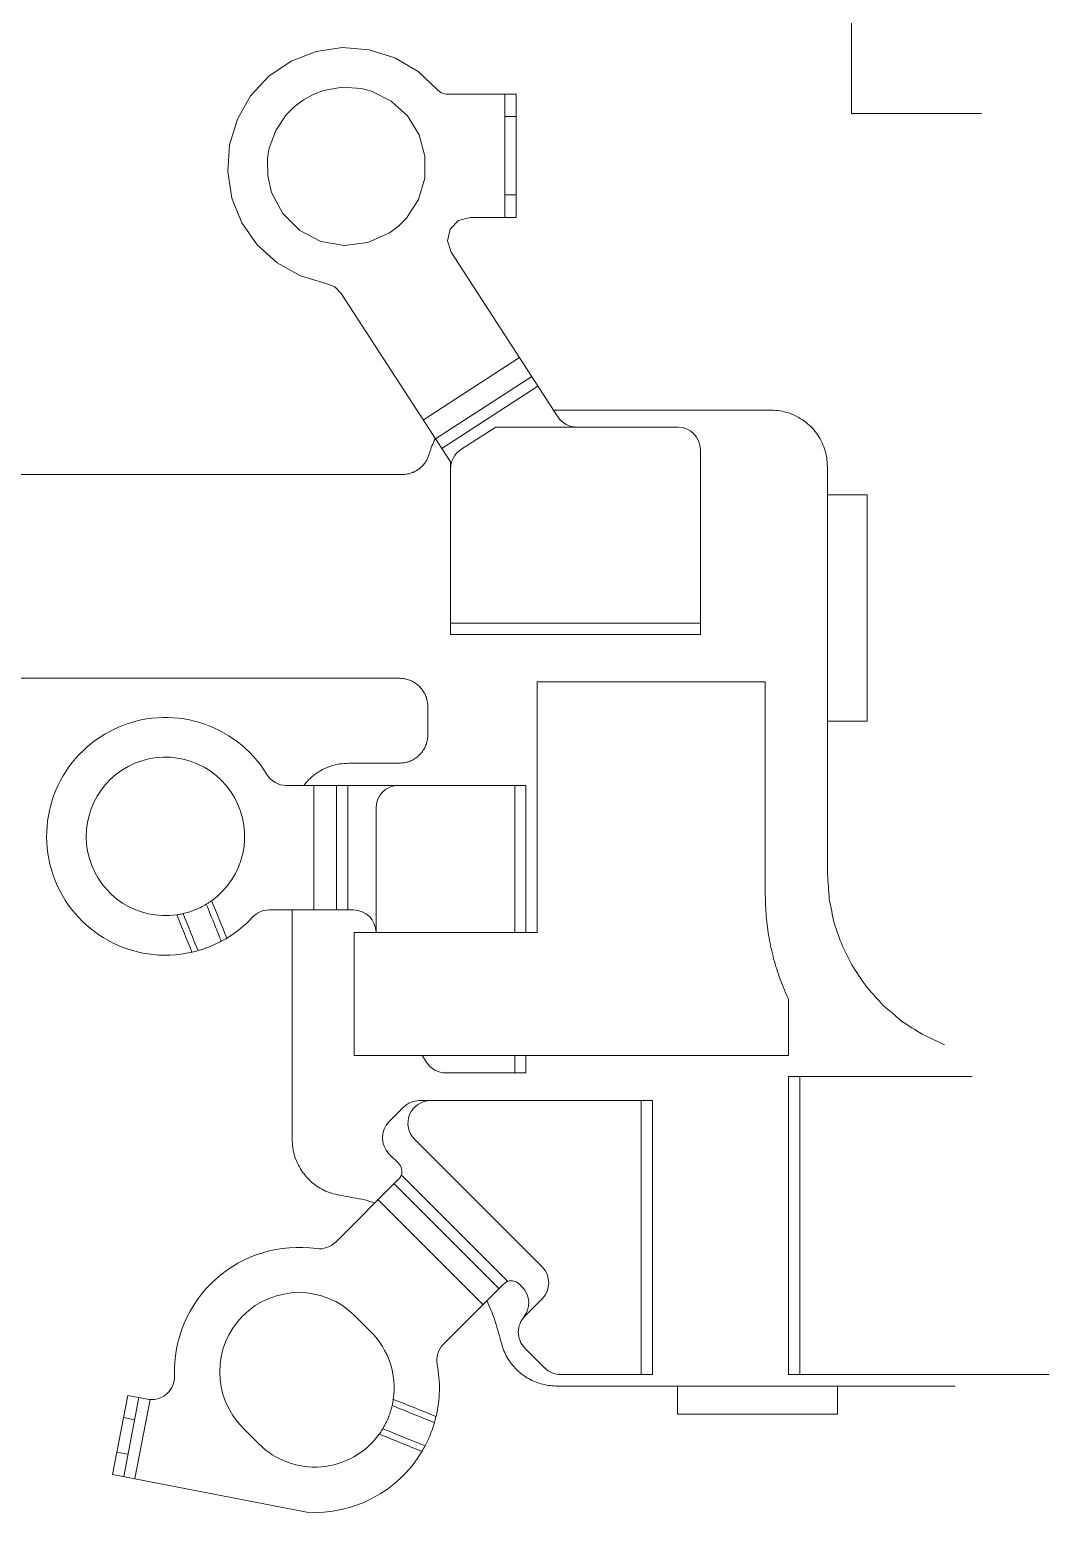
# Model space of a CAD drawing. Header units: millimetres. Extents: x 1863 to 2194, y 977 to 1295.
# Drawn here: x 2176.39 to 2185.4, y 1171.09 to 1184.19 of the extents above; entities that cross this region are included whole.
import ezdxf

# ---------------------------------------------------------------- set-up
doc = ezdxf.new("R2010")
doc.units = ezdxf.units.MM
doc.layers.add('2', color=7, linetype='Continuous', true_color=0xffffff)

msp = doc.modelspace()

# ---------------------------------------------------------------- linework, layer by layer
at = {"layer": '2', "color": 35, "linetype": 'Continuous', "lineweight": 18}
for p, q in [((2183.651, 1184.25), (2183.651, 1183.45)), ((2178.921, 1183.999), (2179.156, 1184.033)), ((2179.156, 1184.033), (2179.391, 1184.014)), ((2178.505, 1183.78), (2178.701, 1183.913)), ((2178.701, 1183.913), (2178.921, 1183.999)), ((2179.391, 1184.014), (2179.617, 1183.942)), ((2179.617, 1183.942), (2179.822, 1183.822)), ((2178.343, 1183.606), (2178.505, 1183.78)), ((2179.822, 1183.822), (2179.993, 1183.659)), ((2178.895, 1183.619), (2178.988, 1183.654)), ((2178.988, 1183.654), (2179.152, 1183.683)), ((2179.152, 1183.683), (2179.319, 1183.671)), ((2179.319, 1183.671), (2179.366, 1183.661)), ((2179.366, 1183.661), (2179.41, 1183.648)), ((2179.41, 1183.648), (2179.586, 1183.561)), ((2179.993, 1183.659), (2180.027, 1183.633)), ((2180.027, 1183.633), (2180.07, 1183.623)), ((2180.07, 1183.623), (2180.689, 1183.623)), ((2180.589, 1182.533), (2180.589, 1183.623)), ((2180.689, 1183.623), (2180.689, 1182.533)), ((2178.226, 1183.401), (2178.343, 1183.606)), ((2178.658, 1183.44), (2178.729, 1183.511)), ((2178.729, 1183.511), (2178.809, 1183.571)), ((2178.809, 1183.571), (2178.895, 1183.619)), ((2179.586, 1183.561), (2179.73, 1183.429)), ((2178.157, 1183.174), (2178.226, 1183.401)), ((2178.566, 1183.301), (2178.658, 1183.44)), ((2179.73, 1183.429), (2179.831, 1183.262)), ((2180.689, 1183.423), (2180.589, 1183.423)), ((2183.651, 1183.45), (2184.801, 1183.45)), ((2178.508, 1183.144), (2178.566, 1183.301)), ((2179.831, 1183.262), (2179.883, 1183.074)), ((2178.141, 1182.938), (2178.157, 1183.174)), ((2178.493, 1183.051), (2178.499, 1183.098)), ((2178.499, 1183.098), (2178.508, 1183.144)), ((2178.495, 1182.9), (2178.493, 1183.051)), ((2179.883, 1183.074), (2179.882, 1182.878)), ((2178.177, 1182.704), (2178.141, 1182.938)), ((2178.529, 1182.752), (2178.495, 1182.9)), ((2179.882, 1182.878), (2179.825, 1182.691)), ((2178.628, 1182.566), (2178.529, 1182.752)), ((2180.589, 1182.733), (2180.689, 1182.733)), ((2178.265, 1182.485), (2178.177, 1182.704)), ((2179.825, 1182.691), (2179.721, 1182.527)), ((2178.401, 1182.29), (2178.265, 1182.485)), ((2178.777, 1182.418), (2178.628, 1182.566)), ((2179.65, 1182.456), (2179.57, 1182.396)), ((2179.721, 1182.527), (2179.65, 1182.456)), ((2180.181, 1182.505), (2180.107, 1182.429)), ((2180.283, 1182.533), (2180.181, 1182.505)), ((2180.689, 1182.533), (2180.283, 1182.533)), ((2178.964, 1182.321), (2178.777, 1182.418)), ((2179.17, 1182.284), (2178.964, 1182.321)), ((2179.57, 1182.396), (2179.379, 1182.31)), ((2180.107, 1182.429), (2180.083, 1182.326)), ((2180.083, 1182.326), (2180.115, 1182.225)), ((2178.577, 1182.131), (2178.401, 1182.29)), ((2179.379, 1182.31), (2179.17, 1182.284)), ((2180.115, 1182.225), (2181.058, 1180.772)), ((2178.783, 1182.015), (2178.577, 1182.131)), ((2179.009, 1181.949), (2178.783, 1182.015)), ((2179.086, 1181.919), (2179.009, 1181.949)), ((2179.143, 1181.861), (2179.086, 1181.919)), ((2180.11, 1180.373), (2179.143, 1181.861)), ((2179.87, 1180.743), (2180.719, 1181.294)), ((2180.828, 1181.127), (2179.978, 1180.575)), ((2180.882, 1181.043), (2180.033, 1180.491)), ((2180.509, 1180.68), (2180.201, 1180.481)), ((2180.509, 1180.68), (2182.117, 1180.68)), ((2182.317, 1178.848), (2182.317, 1180.48)), ((2180.11, 1180.373), (2180.11, 1178.848)), ((2183.44, 1180.081), (2183.79, 1180.081)), ((2183.79, 1180.081), (2183.79, 1178.081)), ((2180.11, 1178.948), (2182.317, 1178.948)), ((2182.317, 1178.848), (2180.11, 1178.848)), ((2180.876, 1178.43), (2180.876, 1176.214)), ((2183.79, 1178.081), (2183.44, 1178.081)), ((2178.487, 1177.61), (2178.487, 1177.61)), ((2178.658, 1177.514), (2180.776, 1177.514)), ((2178.901, 1176.414), (2178.901, 1177.514)), ((2179.101, 1177.514), (2179.101, 1176.414)), ((2179.201, 1177.514), (2179.201, 1176.414)), ((2180.676, 1176.214), (2180.676, 1177.514)), ((2180.776, 1177.514), (2180.776, 1176.214)), ((2179.451, 1176.214), (2179.451, 1177.314)), ((2179.251, 1176.414), (2178.507, 1176.414)), ((2180.876, 1176.214), (2179.259, 1176.214)), ((2179.859, 1175.129), (2179.897, 1175.068)), ((2180.676, 1174.974), (2180.676, 1175.129)), ((2180.776, 1175.129), (2180.776, 1174.974)), ((2180.776, 1174.974), (2180.067, 1174.974)), ((2183.094, 1172.308), (2183.094, 1174.943)), ((2183.094, 1174.943), (2184.719, 1174.943)), ((2183.194, 1174.943), (2183.194, 1172.308)), ((2179.835, 1174.729), (2181.893, 1174.729)), ((2181.793, 1172.308), (2181.793, 1174.729)), ((2181.893, 1174.729), (2181.893, 1172.308)), ((2179.693, 1174.67), (2179.565, 1174.543)), ((2179.507, 1174.401), (2179.507, 1174.401)), ((2180.919, 1173.26), (2179.791, 1174.388)), ((2179.565, 1174.26), (2179.65, 1174.175)), ((2179.674, 1174.072), (2180.616, 1173.131)), ((2179.095, 1173.478), (2179.65, 1174.034)), ((2179.611, 1173.994), (2180.537, 1173.068)), ((2180.396, 1172.927), (2179.47, 1173.853)), ((2180.577, 1173.107), (2180.046, 1172.577)), ((2180.718, 1173.107), (2180.743, 1173.082)), ((2180.919, 1172.978), (2180.766, 1172.825)), ((2179.265, 1172.828), (2179.406, 1172.686)), ((2180.943, 1172.366), (2180.766, 1172.543)), ((2181.893, 1172.308), (2181.084, 1172.308)), ((2185.399, 1172.308), (2183.094, 1172.308)), ((2177.124, 1171.427), (2177.259, 1172.124)), ((2177.357, 1172.105), (2177.222, 1171.408)), ((2177.432, 1172.09), (2177.259, 1172.124)), ((2182.114, 1171.958), (2182.114, 1172.207)), ((2183.528, 1172.207), (2183.528, 1171.958)), ((2177.456, 1172.087), (2177.32, 1171.389)), ((2177.319, 1171.909), (2177.221, 1171.928)), ((2178.416, 1171.696), (2178.275, 1171.838)), ((2183.528, 1171.958), (2182.114, 1171.958)), ((2177.162, 1171.623), (2177.26, 1171.604)), ((2178.84, 1171.093), (2177.124, 1171.427))]:
    msp.add_line(p, q, dxfattribs=at)
for centre, radius, start, end in [((2181.226, 1180.88), 0.2, 212.9887, 270), ((2182.117, 1180.48), 0.2, 0, 90), ((2180.31, 1180.313), 0.2, 122.9616, 180), ((2177.591, 1177.064), 1.05, 31.3323, 282.913), ((2177.591, 1177.064), 0.7, 305.7037, 196.2957), ((2178.658, 1177.714), 0.2, 211.3323, 270), ((2179.651, 1177.314), 0.2, 90, 180), ((2177.591, 1177.064), 0.7, 196.2957, 278.2962), ((2177.591, 1177.064), 1.05, 301.087, 317.1564), ((2178.507, 1176.214), 0.2, 89.9987, 137.1564), ((2179.251, 1176.214), 0.2, 0, 90), ((2180.067, 1175.174), 0.2, 211.9264, 270), ((2179.835, 1174.529), 0.2, 90, 135), ((2179.933, 1174.529), 0.2, 90, 225), ((2179.707, 1174.401), 0.2, 135, 225), ((2179.58, 1174.104), 0.1, 341.4208, 45), ((2178.77, 1172.333), 1.1, 81.8701, 182.0234), ((2178.953, 1173.62), 0.2, 261.869, 315), ((2180.777, 1173.119), 0.2, 315, 45), ((2178.77, 1172.333), 0.7, 45, 225), ((2180.647, 1173.037), 0.1, 45, 108.5792), ((2180.601, 1172.941), 0.2, 320.0198, 45), ((2180.908, 1172.684), 0.2, 134.9992, 225), ((2178.911, 1172.191), 0.7, 351.7038, 45), ((2180.188, 1172.436), 0.2, 135, 190.8385), ((2178.911, 1172.191), 1.1, 346.6707, 10.8376), ((2181.084, 1172.508), 0.2, 225, 270), ((2177.47, 1172.287), 0.2, 265.7936, 2.022), ((2178.911, 1172.191), 0.7, 225, 324.2962), ((2178.911, 1172.191), 1.1, 266.2892, 329.3293)]:
    msp.add_arc(centre, radius, start, end, dxfattribs=at)
for points, degree in [([(2182.94, 1180.83), (2181.02, 1180.83)], 1), ([(2183.021, 1180.824), (2182.994, 1180.826), (2182.967, 1180.828), (2182.94, 1180.83)], 3), ([(2183.098, 1180.805), (2183.072, 1180.811), (2183.047, 1180.818), (2183.021, 1180.824)], 3), ([(2183.17, 1180.775), (2183.146, 1180.785), (2183.122, 1180.795), (2183.098, 1180.805)], 3), ([(2183.235, 1180.734), (2183.213, 1180.747), (2183.192, 1180.761), (2183.17, 1180.775)], 3), ([(2183.293, 1180.684), (2183.274, 1180.701), (2183.255, 1180.717), (2183.235, 1180.734)], 3), ([(2183.343, 1180.626), (2183.327, 1180.645), (2183.31, 1180.664), (2183.293, 1180.684)], 3), ([(2183.384, 1180.56), (2183.37, 1180.582), (2183.357, 1180.604), (2183.343, 1180.626)], 3), ([(2179.945, 1180.515), (2179.938, 1180.494), (2179.931, 1180.472), (2179.924, 1180.45)], 3), ([(2179.973, 1180.576), (2179.964, 1180.555), (2179.954, 1180.535), (2179.945, 1180.515)], 3), ([(2183.414, 1180.488), (2183.404, 1180.512), (2183.394, 1180.536), (2183.384, 1180.56)], 3), ([(2183.433, 1180.411), (2183.427, 1180.437), (2183.42, 1180.463), (2183.414, 1180.488)], 3), ([(2179.881, 1180.36), (2179.874, 1180.352), (2179.867, 1180.344), (2179.86, 1180.335)], 3), ([(2179.899, 1180.388), (2179.893, 1180.379), (2179.887, 1180.369), (2179.881, 1180.36)], 3), ([(2179.913, 1180.418), (2179.909, 1180.408), (2179.904, 1180.398), (2179.899, 1180.388)], 3), ([(2179.924, 1180.45), (2179.92, 1180.44), (2179.917, 1180.429), (2179.913, 1180.418)], 3), ([(2183.44, 1180.33), (2183.437, 1180.357), (2183.435, 1180.384), (2183.433, 1180.411)], 3), ([(2179.681, 1180.261), (2174.638, 1180.261)], 1), ([(2179.715, 1180.263), (2179.704, 1180.262), (2179.692, 1180.261), (2179.681, 1180.261)], 3), ([(2179.748, 1180.27), (2179.737, 1180.267), (2179.726, 1180.265), (2179.715, 1180.263)], 3), ([(2179.779, 1180.28), (2179.769, 1180.277), (2179.758, 1180.273), (2179.748, 1180.27)], 3), ([(2179.808, 1180.295), (2179.799, 1180.29), (2179.789, 1180.285), (2179.779, 1180.28)], 3), ([(2179.835, 1180.314), (2179.826, 1180.307), (2179.817, 1180.301), (2179.808, 1180.295)], 3), ([(2179.86, 1180.335), (2179.852, 1180.328), (2179.844, 1180.321), (2179.835, 1180.314)], 3), ([(2183.44, 1176.732), (2183.44, 1180.33)], 1), ([(2174.59, 1178.461), (2179.659, 1178.461)], 1), ([(2179.659, 1178.461), (2179.673, 1178.459), (2179.686, 1178.458), (2179.7, 1178.457)], 3), ([(2179.7, 1178.457), (2179.712, 1178.454), (2179.725, 1178.451), (2179.738, 1178.448)], 3), ([(2179.738, 1178.448), (2179.75, 1178.443), (2179.762, 1178.438), (2179.774, 1178.433)], 3), ([(2179.774, 1178.433), (2179.785, 1178.426), (2179.796, 1178.419), (2179.807, 1178.412)], 3), ([(2179.807, 1178.412), (2179.816, 1178.404), (2179.826, 1178.396), (2179.836, 1178.387)], 3), ([(2179.836, 1178.387), (2179.844, 1178.378), (2179.852, 1178.368), (2179.861, 1178.358)], 3), ([(2182.89, 1178.43), (2180.876, 1178.43)], 1), ([(2182.89, 1176.544), (2182.89, 1178.43)], 1), ([(2179.861, 1178.358), (2179.868, 1178.347), (2179.874, 1178.336), (2179.881, 1178.325)], 3), ([(2179.881, 1178.325), (2179.886, 1178.313), (2179.891, 1178.301), (2179.896, 1178.29)], 3), ([(2179.896, 1178.29), (2179.899, 1178.277), (2179.903, 1178.264), (2179.906, 1178.251)], 3), ([(2179.906, 1178.251), (2179.907, 1178.238), (2179.908, 1178.224), (2179.909, 1178.211)], 3), ([(2179.909, 1178.211), (2179.909, 1177.961)], 1), ([(2179.896, 1177.881), (2179.891, 1177.869), (2179.886, 1177.857), (2179.881, 1177.846)], 3), ([(2179.906, 1177.92), (2179.903, 1177.907), (2179.899, 1177.894), (2179.896, 1177.881)], 3), ([(2179.909, 1177.961), (2179.908, 1177.947), (2179.907, 1177.933), (2179.906, 1177.92)], 3), ([(2179.774, 1177.738), (2179.762, 1177.733), (2179.75, 1177.728), (2179.738, 1177.723)], 3), ([(2179.807, 1177.759), (2179.796, 1177.752), (2179.785, 1177.745), (2179.774, 1177.738)], 3), ([(2179.836, 1177.784), (2179.826, 1177.775), (2179.816, 1177.767), (2179.807, 1177.759)], 3), ([(2179.861, 1177.813), (2179.852, 1177.803), (2179.844, 1177.793), (2179.836, 1177.784)], 3), ([(2179.881, 1177.846), (2179.874, 1177.835), (2179.868, 1177.824), (2179.861, 1177.813)], 3), ([(2178.914, 1177.614), (2178.894, 1177.597), (2178.875, 1177.581), (2178.855, 1177.564)], 3), ([(2178.979, 1177.655), (2178.957, 1177.641), (2178.936, 1177.628), (2178.914, 1177.614)], 3), ([(2179.051, 1177.685), (2179.027, 1177.675), (2179.003, 1177.665), (2178.979, 1177.655)], 3), ([(2179.128, 1177.704), (2179.103, 1177.698), (2179.077, 1177.691), (2179.051, 1177.685)], 3), ([(2179.21, 1177.71), (2179.183, 1177.708), (2179.155, 1177.706), (2179.128, 1177.704)], 3), ([(2179.659, 1177.71), (2179.21, 1177.71)], 1), ([(2179.7, 1177.714), (2179.686, 1177.713), (2179.673, 1177.712), (2179.659, 1177.71)], 3), ([(2179.738, 1177.723), (2179.725, 1177.72), (2179.712, 1177.717), (2179.7, 1177.714)], 3), ([(2178.855, 1177.564), (2178.841, 1177.547), (2178.827, 1177.53), (2178.812, 1177.514)], 3), ([(2183.455, 1176.51), (2183.45, 1176.584), (2183.445, 1176.658), (2183.44, 1176.732)], 3), ([(2177.999, 1176.495), (2178.044, 1176.385), (2178.088, 1176.275), (2178.133, 1176.164)], 3), ([(2182.892, 1176.449), (2182.892, 1176.481), (2182.891, 1176.512), (2182.89, 1176.544)], 3), ([(2182.898, 1176.354), (2182.896, 1176.386), (2182.894, 1176.418), (2182.892, 1176.449)], 3), ([(2183.499, 1176.297), (2183.484, 1176.368), (2183.469, 1176.439), (2183.455, 1176.51)], 3), ([(2177.692, 1176.371), (2177.736, 1176.261), (2177.781, 1176.15), (2177.825, 1176.04)], 3), ([(2177.747, 1176.381), (2177.791, 1176.272), (2177.835, 1176.163), (2177.879, 1176.054)], 3), ([(2178.709, 1176.414), (2178.709, 1174.387)], 1), ([(2182.909, 1176.26), (2182.905, 1176.292), (2182.902, 1176.323), (2182.898, 1176.354)], 3), ([(2183.571, 1176.094), (2183.547, 1176.162), (2183.523, 1176.229), (2183.499, 1176.297)], 3), ([(2178.084, 1176.137), (2178.099, 1176.145), (2178.116, 1176.154), (2178.133, 1176.164)], 3), ([(2179.259, 1176.214), (2179.259, 1175.129)], 1), ([(2182.923, 1176.167), (2182.918, 1176.198), (2182.914, 1176.229), (2182.909, 1176.26)], 3), ([(2182.942, 1176.074), (2182.936, 1176.105), (2182.929, 1176.136), (2182.923, 1176.167)], 3), ([(2177.825, 1176.04), (2177.844, 1176.045), (2177.863, 1176.05), (2177.879, 1176.054)], 3), ([(2182.964, 1175.982), (2182.957, 1176.013), (2182.949, 1176.044), (2182.942, 1176.074)], 3), ([(2183.668, 1175.904), (2183.636, 1175.967), (2183.603, 1176.03), (2183.571, 1176.094)], 3), ([(2182.991, 1175.891), (2182.982, 1175.922), (2182.973, 1175.952), (2182.964, 1175.982)], 3), ([(2183.789, 1175.728), (2183.749, 1175.787), (2183.708, 1175.845), (2183.668, 1175.904)], 3), ([(2183.021, 1175.802), (2183.011, 1175.832), (2183.001, 1175.862), (2182.991, 1175.891)], 3), ([(2183.056, 1175.713), (2183.044, 1175.743), (2183.033, 1175.772), (2183.021, 1175.802)], 3), ([(2183.094, 1175.626), (2183.081, 1175.655), (2183.068, 1175.684), (2183.056, 1175.713)], 3), ([(2183.932, 1175.57), (2183.884, 1175.623), (2183.836, 1175.675), (2183.789, 1175.728)], 3), ([(2183.094, 1175.129), (2183.094, 1175.626)], 1), ([(2184.094, 1175.432), (2184.04, 1175.478), (2183.986, 1175.524), (2183.932, 1175.57)], 3), ([(2184.275, 1175.315), (2184.215, 1175.354), (2184.155, 1175.393), (2184.094, 1175.432)], 3), ([(2184.473, 1175.222), (2184.407, 1175.253), (2184.341, 1175.284), (2184.275, 1175.315)], 3), ([(2179.259, 1175.129), (2183.094, 1175.129)], 1), ([(2178.709, 1174.387), (2178.711, 1174.362), (2178.713, 1174.337), (2178.715, 1174.313)], 3), ([(2178.715, 1174.313), (2178.72, 1174.289), (2178.726, 1174.265), (2178.731, 1174.242)], 3), ([(2178.731, 1174.242), (2178.74, 1174.219), (2178.748, 1174.197), (2178.757, 1174.175)], 3), ([(2178.757, 1174.175), (2178.768, 1174.154), (2178.78, 1174.133), (2178.792, 1174.112)], 3), ([(2178.792, 1174.112), (2178.806, 1174.094), (2178.82, 1174.075), (2178.835, 1174.056)], 3), ([(2178.835, 1174.056), (2178.852, 1174.04), (2178.868, 1174.023), (2178.885, 1174.006)], 3), ([(2178.885, 1174.006), (2178.904, 1173.992), (2178.923, 1173.978), (2178.943, 1173.964)], 3), ([(2178.943, 1173.964), (2178.964, 1173.953), (2178.985, 1173.942), (2179.006, 1173.93)], 3), ([(2179.006, 1173.93), (2179.029, 1173.922), (2179.052, 1173.914), (2179.074, 1173.906)], 3), ([(2179.074, 1173.906), (2179.099, 1173.901), (2179.123, 1173.896), (2179.147, 1173.891)], 3), ([(2179.147, 1173.891), (2179.215, 1173.878), (2179.284, 1173.865), (2179.352, 1173.852)], 3), ([(2179.352, 1173.852), (2179.381, 1173.843), (2179.411, 1173.833), (2179.44, 1173.824)], 3), ([(2180.431, 1172.962), (2180.453, 1172.908), (2180.476, 1172.855), (2180.498, 1172.802)], 3), ([(2180.498, 1172.802), (2180.517, 1172.735), (2180.536, 1172.669), (2180.555, 1172.602)], 3), ([(2180.555, 1172.602), (2180.561, 1172.58), (2180.568, 1172.557), (2180.574, 1172.535)], 3), ([(2180.574, 1172.535), (2180.584, 1172.514), (2180.593, 1172.493), (2180.602, 1172.473)], 3), ([(2180.602, 1172.473), (2180.614, 1172.453), (2180.626, 1172.434), (2180.638, 1172.415)], 3), ([(2180.638, 1172.415), (2180.652, 1172.398), (2180.667, 1172.381), (2180.681, 1172.364)], 3), ([(2180.681, 1172.364), (2180.697, 1172.349), (2180.713, 1172.333), (2180.73, 1172.318)], 3), ([(2180.73, 1172.318), (2180.748, 1172.306), (2180.766, 1172.293), (2180.784, 1172.28)], 3), ([(2180.784, 1172.28), (2180.804, 1172.27), (2180.824, 1172.259), (2180.844, 1172.249)], 3), ([(2180.844, 1172.249), (2180.865, 1172.242), (2180.886, 1172.234), (2180.907, 1172.226)], 3), ([(2180.907, 1172.226), (2180.93, 1172.222), (2180.952, 1172.217), (2180.974, 1172.212)], 3), ([(2180.974, 1172.212), (2180.997, 1172.211), (2181.02, 1172.209), (2181.044, 1172.207)], 3), ([(2181.044, 1172.207), (2184.568, 1172.207)], 1), ([(2177.432, 1172.09), (2177.44, 1172.089), (2177.448, 1172.088), (2177.456, 1172.087)], 3), ([(2177.456, 1172.087), (2177.448, 1172.088), (2177.44, 1172.089), (2177.432, 1172.09)], 3), ([(2179.967, 1171.884), (2179.843, 1171.934), (2179.718, 1171.984), (2179.593, 1172.035)], 3), ([(2179.604, 1172.09), (2179.73, 1172.039), (2179.856, 1171.988), (2179.981, 1171.938)], 3), ([(2179.981, 1171.938), (2179.977, 1171.918), (2179.972, 1171.9), (2179.967, 1171.884)], 3), ([(2179.857, 1171.63), (2179.731, 1171.681), (2179.605, 1171.732), (2179.479, 1171.783)], 3), ([(2179.511, 1171.83), (2179.635, 1171.779), (2179.76, 1171.729), (2179.884, 1171.679)], 3), ([(2179.857, 1171.63), (2179.867, 1171.647), (2179.877, 1171.664), (2179.884, 1171.679)], 3)]:
    msp.add_open_spline(points, degree=degree, dxfattribs=at)
for points, knots in [([(2177.843, 1176.411), (2177.853, 1176.415), (2177.863, 1176.419), (2177.882, 1176.427), (2177.892, 1176.432), (2177.919, 1176.445), (2177.937, 1176.455), (2177.952, 1176.464)], [0, 0, 0, 0, 0.25, 0.25, 0.5, 0.5, 1, 1, 1, 1]), ([(2177.952, 1176.464), (2177.959, 1176.469), (2177.967, 1176.473), (2177.979, 1176.481), (2177.983, 1176.484), (2177.991, 1176.489), (2177.995, 1176.492), (2177.999, 1176.495)], [0, 0, 0, 0, 0.5, 0.5, 0.75, 0.75, 1, 1, 1, 1]), ([(2177.952, 1176.464), (2177.977, 1176.402), (2178.002, 1176.341), (2178.046, 1176.232), (2178.065, 1176.184), (2178.084, 1176.137)], [0, 0, 0, 0, 0.566654, 0.566654, 1, 1, 1, 1]), ([(2177.692, 1176.371), (2177.701, 1176.372), (2177.711, 1176.374), (2177.725, 1176.377), (2177.73, 1176.378), (2177.739, 1176.38), (2177.743, 1176.38), (2177.747, 1176.381)], [0, 0, 0, 0, 0.5, 0.5, 0.75, 0.75, 1, 1, 1, 1]), ([(2177.747, 1176.381), (2177.762, 1176.385), (2177.777, 1176.389), (2177.81, 1176.399), (2177.826, 1176.404), (2177.843, 1176.411)], [0, 0, 0, 0, 0.5, 0.5, 1, 1, 1, 1]), ([(2178.084, 1176.137), (2178.07, 1176.129), (2178.054, 1176.121), (2178.028, 1176.109), (2178.02, 1176.105), (2178.002, 1176.098), (2177.993, 1176.094), (2177.975, 1176.087), (2177.966, 1176.083), (2177.948, 1176.076), (2177.939, 1176.073), (2177.921, 1176.067), (2177.912, 1176.064), (2177.895, 1176.059), (2177.887, 1176.056), (2177.879, 1176.054)], [0, 0, 0, 0, 0.25, 0.25, 0.375, 0.375, 0.5, 0.5, 0.625, 0.625, 0.75, 0.75, 0.875, 0.875, 1, 1, 1, 1]), ([(2179.65, 1174.034), (2179.656, 1174.039), (2179.66, 1174.045), (2179.669, 1174.058), (2179.672, 1174.065), (2179.674, 1174.072)], [0, 0, 0, 0, 0.5, 0.5, 1, 1, 1, 1]), ([(2179.674, 1174.072), (2179.672, 1174.065), (2179.668, 1174.058), (2179.66, 1174.044), (2179.655, 1174.039), (2179.65, 1174.034)], [0, 0, 0, 0, 0.5, 0.5, 1, 1, 1, 1]), ([(2180.577, 1173.107), (2180.582, 1173.112), (2180.588, 1173.117), (2180.601, 1173.125), (2180.608, 1173.129), (2180.616, 1173.131)], [0, 0, 0, 0, 0.5, 0.5, 1, 1, 1, 1]), ([(2179.511, 1171.83), (2179.519, 1171.844), (2179.528, 1171.859), (2179.54, 1171.885), (2179.545, 1171.893), (2179.553, 1171.911), (2179.556, 1171.92), (2179.564, 1171.938), (2179.567, 1171.947), (2179.574, 1171.965), (2179.577, 1171.974), (2179.582, 1171.992), (2179.585, 1172.001), (2179.589, 1172.018), (2179.592, 1172.027), (2179.593, 1172.035)], [0, 0, 0, 0, 0.25, 0.25, 0.375, 0.375, 0.5, 0.5, 0.625, 0.625, 0.75, 0.75, 0.875, 0.875, 1, 1, 1, 1]), ([(2179.579, 1171.981), (2179.576, 1171.973), (2179.574, 1171.965), (2179.569, 1171.952), (2179.567, 1171.947), (2179.564, 1171.938), (2179.562, 1171.934), (2179.558, 1171.925), (2179.556, 1171.92), (2179.553, 1171.911), (2179.551, 1171.907), (2179.545, 1171.894), (2179.541, 1171.886), (2179.537, 1171.879)], [0, 0, 0, 0, 0.25, 0.25, 0.375, 0.375, 0.5, 0.5, 0.625, 0.625, 0.75, 0.75, 1, 1, 1, 1]), ([(2179.604, 1172.09), (2179.601, 1172.07), (2179.597, 1172.051), (2179.591, 1172.024), (2179.588, 1172.015), (2179.584, 1171.997), (2179.581, 1171.989), (2179.579, 1171.981)], [0, 0, 0, 0, 0.5, 0.5, 0.75, 0.75, 1, 1, 1, 1]), ([(2179.593, 1172.035), (2179.595, 1172.043), (2179.597, 1172.052), (2179.6, 1172.066), (2179.601, 1172.071), (2179.602, 1172.08), (2179.603, 1172.085), (2179.604, 1172.09)], [0, 0, 0, 0, 0.5, 0.5, 0.75, 0.75, 1, 1, 1, 1]), ([(2179.537, 1171.879), (2179.53, 1171.864), (2179.521, 1171.848), (2179.507, 1171.824), (2179.502, 1171.815), (2179.491, 1171.799), (2179.485, 1171.791), (2179.479, 1171.783)], [0, 0, 0, 0, 0.5, 0.5, 0.75, 0.75, 1, 1, 1, 1]), ([(2179.967, 1171.884), (2179.963, 1171.868), (2179.957, 1171.851), (2179.948, 1171.825), (2179.945, 1171.815), (2179.938, 1171.797), (2179.935, 1171.788), (2179.927, 1171.77), (2179.924, 1171.761), (2179.916, 1171.743), (2179.912, 1171.735), (2179.904, 1171.718), (2179.9, 1171.71), (2179.892, 1171.694), (2179.888, 1171.686), (2179.884, 1171.679)], [0, 0, 0, 0, 0.25, 0.25, 0.375, 0.375, 0.5, 0.5, 0.625, 0.625, 0.75, 0.75, 0.875, 0.875, 1, 1, 1, 1]), ([(2179.479, 1171.783), (2179.485, 1171.791), (2179.491, 1171.799), (2179.499, 1171.811), (2179.501, 1171.815), (2179.506, 1171.822), (2179.508, 1171.826), (2179.511, 1171.83)], [0, 0, 0, 0, 0.5, 0.5, 0.75, 0.75, 1, 1, 1, 1])]:
    msp.add_open_spline(points, degree=3, knots=knots, dxfattribs=at)

doc.saveas('drawing.dxf')
